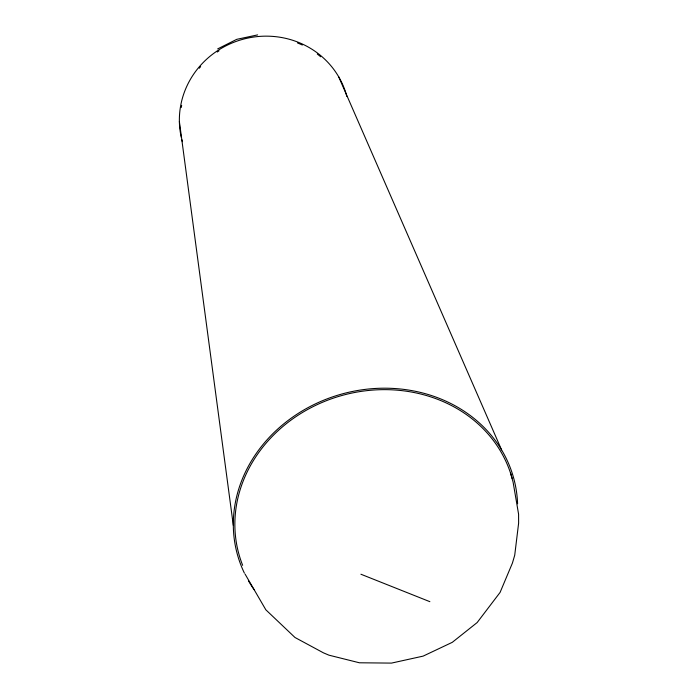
<?xml version="1.0" encoding="UTF-8"?>
<svg xmlns="http://www.w3.org/2000/svg" width="698" height="698" viewBox="0 0 698 698"><rect width="100%" height="100%" fill="white"/><g stroke="black" fill="none" stroke-linecap="round" stroke-linejoin="round"><path stroke-width="1.05" d="M217.663 48.904L236.727 39.341L257.632 34.9M360.91 574.227L429.872 601.676M245.059 574.061L265.833 609.799L295.001 637.501L323.436 652.839L328.959 655.178L359.418 662.786L391.482 663.1L423.11 656.129L452.287 642.326L477.153 622.555L500.082 592.419L512.428 563.059L514.723 555.198L518.623 523.134L518.588 514.19L513.074 482.03L510.596 473.279M338.6 76.64L501.565 449.852M179.377 121.513L233.315 525.402M244.387 573.11A143.317 126.67 -15.6 0 1 345.17 393.14A143.317 126.67 -15.6 0 1 517.593 503.816M254.159 589.697A143.317 126.67 -15.6 0 1 248.401 580.719M182.379 141.677A85.296 81.919 -15.6 0 1 181.82 139.617M181.323 137.532A85.296 81.919 -15.6 0 1 244.858 38.765A85.296 81.919 -15.6 0 1 346.845 96.429M181.297 107.475A84.371 81.038 -15.6 0 1 181.663 105.372M199.27 68.238A84.371 81.038 -15.6 0 1 200.623 66.65M217.253 52.01A84.371 81.038 -15.6 0 1 219.015 50.849M297.54 42.971A84.371 81.038 -15.6 0 1 302.33 45.03M317.285 54.051A84.371 81.038 -15.6 0 1 320.644 56.756M242.651 565.319A141.773 125.308 -15.6 0 1 335.755 397.345A141.773 125.308 -15.6 0 1 512.166 478.479"/></g></svg>
